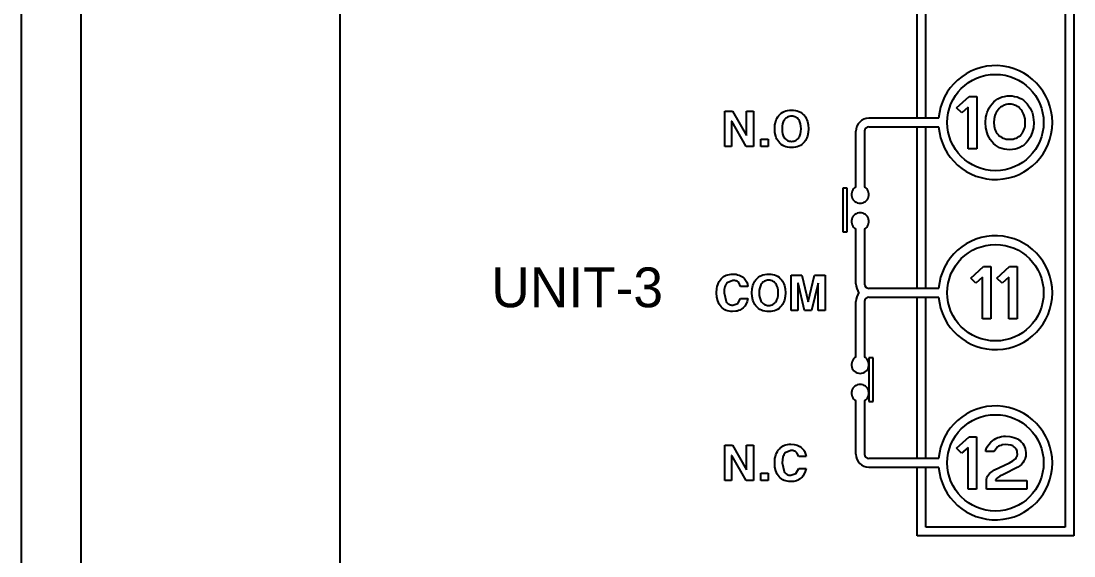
# Model space of a CAD drawing. Header units: millimetres. Extents: x 509 to 2635, y 363 to 1089.
# Drawn here: x 1139.2 to 1165.63, y 661.43 to 674.86 of the extents above; entities that cross this region are included whole.
import ezdxf

# ---------------------------------------------------------------- set-up
doc = ezdxf.new("R2010")
doc.units = ezdxf.units.MM

msp = doc.modelspace()

# ---------------------------------------------------------------- linework, layer by layer
for p, q in [((1139.204, 734.939), (1139.204, 636.939)), ((1140.704, 734.939), (1140.704, 636.939)), ((1165.414, 712.533), (1165.414, 662.157)), ((1165.633, 712.752), (1165.633, 661.938)), ((1147.204, 711.439), (1147.204, 650.439)), ((1161.694, 672.42), (1161.694, 676.472)), ((1161.913, 672.42), (1161.913, 676.472)), ((1162.686, 672.678), (1163.004, 672.967)), ((1163.004, 672.967), (1163.192, 672.967)), ((1163.192, 672.967), (1163.192, 671.653)), ((1163.672, 672.868), (1163.722, 672.903)), ((1163.722, 672.903), (1163.776, 672.93)), ((1163.776, 672.93), (1163.832, 672.952)), ((1163.832, 672.952), (1163.891, 672.968)), ((1163.891, 672.968), (1163.953, 672.977)), ((1163.953, 672.977), (1164.018, 672.98)), ((1164.018, 672.98), (1164.083, 672.977)), ((1164.083, 672.977), (1164.145, 672.968)), ((1164.145, 672.968), (1164.204, 672.952)), ((1164.204, 672.952), (1164.261, 672.93)), ((1164.261, 672.93), (1164.314, 672.903)), ((1164.314, 672.903), (1164.365, 672.868)), ((1158.495, 672.622), (1158.546, 672.624)), ((1158.546, 672.624), (1158.596, 672.622)), ((1162.815, 672.553), (1162.686, 672.678)), ((1162.982, 672.699), (1162.815, 672.553)), ((1162.982, 671.653), (1162.982, 672.699)), ((1163.455, 672.567), (1163.479, 672.625)), ((1163.479, 672.625), (1163.507, 672.68)), ((1163.507, 672.68), (1163.541, 672.732)), ((1163.541, 672.732), (1163.579, 672.782)), ((1163.579, 672.782), (1163.624, 672.828)), ((1163.624, 672.828), (1163.672, 672.868)), ((1163.729, 672.632), (1163.705, 672.599)), ((1163.758, 672.664), (1163.729, 672.632)), ((1163.789, 672.692), (1163.758, 672.664)), ((1163.822, 672.716), (1163.789, 672.692)), ((1163.857, 672.735), (1163.822, 672.716)), ((1163.894, 672.75), (1163.857, 672.735)), ((1163.933, 672.761), (1163.894, 672.75)), ((1163.975, 672.768), (1163.933, 672.761)), ((1164.018, 672.77), (1163.975, 672.768)), ((1164.062, 672.768), (1164.018, 672.77)), ((1164.103, 672.761), (1164.062, 672.768)), ((1164.143, 672.75), (1164.103, 672.761)), ((1164.18, 672.735), (1164.143, 672.75)), ((1164.215, 672.716), (1164.18, 672.735)), ((1164.248, 672.692), (1164.215, 672.716)), ((1164.279, 672.664), (1164.248, 672.692)), ((1164.307, 672.632), (1164.279, 672.664)), ((1164.332, 672.599), (1164.307, 672.632)), ((1164.365, 672.868), (1164.412, 672.828)), ((1164.412, 672.828), (1164.457, 672.782)), ((1164.457, 672.782), (1164.496, 672.732)), ((1164.496, 672.732), (1164.53, 672.68)), ((1164.53, 672.68), (1164.558, 672.625)), ((1164.558, 672.625), (1164.581, 672.567)), ((1156.869, 671.712), (1156.869, 672.595)), ((1156.869, 672.595), (1157.063, 672.595)), ((1157.063, 672.595), (1157.414, 671.981)), ((1157.414, 671.981), (1157.415, 672.595)), ((1157.415, 672.595), (1157.587, 672.595)), ((1157.587, 672.595), (1157.587, 671.712)), ((1158.147, 672.337), (1158.162, 672.377)), ((1158.162, 672.377), (1158.179, 672.415)), ((1158.179, 672.415), (1158.2, 672.45)), ((1158.2, 672.45), (1158.224, 672.483)), ((1158.224, 672.483), (1158.253, 672.516)), ((1158.253, 672.516), (1158.286, 672.545)), ((1158.286, 672.545), (1158.322, 672.569)), ((1158.322, 672.569), (1158.361, 672.589)), ((1158.361, 672.376), (1158.348, 672.355)), ((1158.361, 672.589), (1158.402, 672.604)), ((1158.378, 672.398), (1158.361, 672.376)), ((1158.397, 672.417), (1158.378, 672.398)), ((1158.417, 672.432), (1158.397, 672.417)), ((1158.402, 672.604), (1158.447, 672.615)), ((1158.439, 672.445), (1158.417, 672.432)), ((1158.463, 672.455), (1158.439, 672.445)), ((1158.447, 672.615), (1158.495, 672.622)), ((1158.489, 672.463), (1158.463, 672.455)), ((1158.517, 672.467), (1158.489, 672.463)), ((1158.546, 672.468), (1158.517, 672.467)), ((1158.575, 672.467), (1158.546, 672.468)), ((1158.602, 672.463), (1158.575, 672.467)), ((1158.596, 672.622), (1158.644, 672.615)), ((1158.628, 672.455), (1158.602, 672.463)), ((1158.652, 672.445), (1158.628, 672.455)), ((1158.644, 672.615), (1158.688, 672.604)), ((1158.673, 672.432), (1158.652, 672.445)), ((1158.693, 672.417), (1158.673, 672.432)), ((1158.688, 672.604), (1158.73, 672.589)), ((1158.712, 672.398), (1158.693, 672.417)), ((1158.728, 672.376), (1158.712, 672.398)), ((1158.741, 672.355), (1158.728, 672.376)), ((1158.73, 672.589), (1158.768, 672.569)), ((1158.768, 672.569), (1158.804, 672.545)), ((1158.804, 672.545), (1158.837, 672.516)), ((1158.837, 672.516), (1158.867, 672.483)), ((1158.867, 672.483), (1158.891, 672.45)), ((1158.891, 672.45), (1158.911, 672.415)), ((1158.911, 672.415), (1158.929, 672.377)), ((1158.929, 672.377), (1158.943, 672.337)), ((1162.238, 672.42), (1160.488, 672.42)), ((1163.414, 672.31), (1163.424, 672.444)), ((1163.424, 672.444), (1163.437, 672.507)), ((1163.437, 672.507), (1163.455, 672.567)), ((1163.631, 672.402), (1163.624, 672.31)), ((1163.65, 672.487), (1163.631, 672.402)), ((1163.665, 672.526), (1163.65, 672.487)), ((1163.683, 672.563), (1163.665, 672.526)), ((1163.705, 672.599), (1163.683, 672.563)), ((1164.353, 672.563), (1164.332, 672.599)), ((1164.371, 672.526), (1164.353, 672.563)), ((1164.386, 672.487), (1164.371, 672.526)), ((1164.406, 672.402), (1164.386, 672.487)), ((1164.412, 672.31), (1164.406, 672.402)), ((1164.581, 672.567), (1164.599, 672.507)), ((1164.599, 672.507), (1164.612, 672.444)), ((1164.612, 672.444), (1164.623, 672.31)), ((1157.041, 672.341), (1157.041, 671.712)), ((1157.043, 672.341), (1157.041, 672.341)), ((1157.403, 671.712), (1157.043, 672.341)), ((1158.122, 672.154), (1158.128, 672.25)), ((1158.128, 672.057), (1158.122, 672.154)), ((1158.128, 672.25), (1158.147, 672.337)), ((1158.31, 672.22), (1158.306, 672.154)), ((1158.306, 672.154), (1158.31, 672.088)), ((1158.32, 672.279), (1158.31, 672.22)), ((1158.337, 672.331), (1158.32, 672.279)), ((1158.348, 672.355), (1158.337, 672.331)), ((1158.753, 672.331), (1158.741, 672.355)), ((1158.771, 672.279), (1158.753, 672.331)), ((1158.781, 672.22), (1158.771, 672.279)), ((1158.785, 672.154), (1158.781, 672.22)), ((1158.781, 672.088), (1158.785, 672.154)), ((1158.943, 672.337), (1158.962, 672.25)), ((1158.962, 672.25), (1158.969, 672.154)), ((1158.969, 672.154), (1158.962, 672.057)), ((1160.487, 672.201), (1162.238, 672.201)), ((1161.694, 668.149), (1161.694, 672.201)), ((1161.913, 668.149), (1161.913, 672.201)), ((1163.424, 672.175), (1163.414, 672.31)), ((1163.453, 672.051), (1163.424, 672.175)), ((1163.624, 672.31), (1163.631, 672.221)), ((1163.631, 672.221), (1163.639, 672.179)), ((1163.639, 672.179), (1163.65, 672.14)), ((1163.65, 672.14), (1163.665, 672.104)), ((1163.665, 672.104), (1163.683, 672.069)), ((1164.353, 672.069), (1164.371, 672.104)), ((1164.371, 672.104), (1164.386, 672.14)), ((1164.386, 672.14), (1164.398, 672.179)), ((1164.398, 672.179), (1164.406, 672.221)), ((1164.406, 672.221), (1164.412, 672.31)), ((1164.614, 672.181), (1164.586, 672.062)), ((1164.623, 672.31), (1164.614, 672.181)), ((1157.777, 671.712), (1157.777, 671.892)), ((1157.777, 671.892), (1157.961, 671.892)), ((1157.961, 671.892), (1157.961, 671.712)), ((1158.147, 671.97), (1158.128, 672.057)), ((1158.162, 671.93), (1158.147, 671.97)), ((1158.179, 671.892), (1158.162, 671.93)), ((1158.2, 671.857), (1158.179, 671.892)), ((1158.224, 671.824), (1158.2, 671.857)), ((1158.31, 672.088), (1158.32, 672.029)), ((1158.32, 672.029), (1158.337, 671.976)), ((1158.337, 671.976), (1158.348, 671.953)), ((1158.348, 671.953), (1158.361, 671.931)), ((1158.361, 671.931), (1158.378, 671.909)), ((1158.378, 671.909), (1158.397, 671.89)), ((1158.397, 671.89), (1158.417, 671.874)), ((1158.417, 671.874), (1158.439, 671.861)), ((1158.439, 671.861), (1158.463, 671.851)), ((1158.463, 671.851), (1158.489, 671.843)), ((1158.489, 671.843), (1158.517, 671.839)), ((1158.517, 671.839), (1158.546, 671.838)), ((1158.546, 671.838), (1158.575, 671.839)), ((1158.575, 671.839), (1158.602, 671.843)), ((1158.602, 671.843), (1158.628, 671.851)), ((1158.628, 671.851), (1158.652, 671.861)), ((1158.652, 671.861), (1158.673, 671.874)), ((1158.673, 671.874), (1158.693, 671.89)), ((1158.693, 671.89), (1158.712, 671.909)), ((1158.712, 671.909), (1158.728, 671.931)), ((1158.728, 671.931), (1158.741, 671.953)), ((1158.741, 671.953), (1158.753, 671.976)), ((1158.753, 671.976), (1158.771, 672.029)), ((1158.771, 672.029), (1158.781, 672.088)), ((1158.891, 671.857), (1158.867, 671.824)), ((1158.911, 671.892), (1158.891, 671.857)), ((1158.929, 671.93), (1158.911, 671.892)), ((1158.943, 671.97), (1158.929, 671.93)), ((1158.962, 672.057), (1158.943, 671.97)), ((1160.158, 670.693), (1160.158, 672.09)), ((1160.377, 672.091), (1160.377, 670.693)), ((1163.475, 671.993), (1163.453, 672.051)), ((1163.502, 671.938), (1163.475, 671.993)), ((1163.534, 671.885), (1163.502, 671.938)), ((1163.57, 671.836), (1163.534, 671.885)), ((1163.614, 671.787), (1163.57, 671.836)), ((1163.683, 672.069), (1163.705, 672.037)), ((1163.705, 672.037), (1163.729, 672.008)), ((1163.729, 672.008), (1163.757, 671.98)), ((1163.757, 671.98), (1163.787, 671.956)), ((1163.787, 671.956), (1163.82, 671.936)), ((1163.82, 671.936), (1163.855, 671.919)), ((1163.855, 671.919), (1163.892, 671.906)), ((1163.892, 671.906), (1163.932, 671.897)), ((1163.932, 671.897), (1163.974, 671.891)), ((1163.974, 671.891), (1164.063, 671.891)), ((1164.063, 671.891), (1164.105, 671.897)), ((1164.105, 671.897), (1164.145, 671.906)), ((1164.145, 671.906), (1164.182, 671.919)), ((1164.182, 671.919), (1164.217, 671.936)), ((1164.217, 671.936), (1164.249, 671.956)), ((1164.249, 671.956), (1164.28, 671.98)), ((1164.28, 671.98), (1164.307, 672.008)), ((1164.307, 672.008), (1164.332, 672.037)), ((1164.332, 672.037), (1164.353, 672.069)), ((1164.477, 671.85), (1164.433, 671.798)), ((1164.541, 671.951), (1164.477, 671.85)), ((1164.586, 672.062), (1164.541, 671.951)), ((1157.041, 671.712), (1156.869, 671.712)), ((1157.587, 671.712), (1157.403, 671.712)), ((1157.961, 671.712), (1157.777, 671.712)), ((1158.253, 671.791), (1158.224, 671.824)), ((1158.286, 671.762), (1158.253, 671.791)), ((1158.322, 671.738), (1158.286, 671.762)), ((1158.361, 671.718), (1158.322, 671.738)), ((1158.402, 671.703), (1158.361, 671.718)), ((1158.447, 671.692), (1158.402, 671.703)), ((1158.495, 671.685), (1158.447, 671.692)), ((1158.546, 671.683), (1158.495, 671.685)), ((1158.596, 671.685), (1158.546, 671.683)), ((1158.644, 671.692), (1158.596, 671.685)), ((1158.688, 671.703), (1158.644, 671.692)), ((1158.73, 671.718), (1158.688, 671.703)), ((1158.768, 671.738), (1158.73, 671.718)), ((1158.804, 671.762), (1158.768, 671.738)), ((1158.837, 671.791), (1158.804, 671.762)), ((1158.867, 671.824), (1158.837, 671.791)), ((1163.192, 671.653), (1162.982, 671.653)), ((1163.661, 671.744), (1163.614, 671.787)), ((1163.712, 671.708), (1163.661, 671.744)), ((1163.766, 671.679), (1163.712, 671.708)), ((1163.824, 671.656), (1163.766, 671.679)), ((1163.885, 671.64), (1163.824, 671.656)), ((1163.95, 671.63), (1163.885, 671.64)), ((1164.018, 671.627), (1163.95, 671.63)), ((1164.089, 671.63), (1164.018, 671.627)), ((1164.156, 671.641), (1164.089, 671.63)), ((1164.219, 671.658), (1164.156, 671.641)), ((1164.278, 671.683), (1164.219, 671.658)), ((1164.334, 671.714), (1164.278, 671.683)), ((1164.385, 671.752), (1164.334, 671.714)), ((1164.433, 671.798), (1164.385, 671.752)), ((1159.831, 670.664), (1159.831, 669.569)), ((1159.94, 670.664), (1159.831, 670.664)), ((1159.94, 669.569), (1159.94, 670.664)), ((1159.831, 669.569), (1159.94, 669.569)), ((1160.158, 668.26), (1160.158, 669.636)), ((1160.377, 669.636), (1160.377, 668.259)), ((1163.044, 668.407), (1163.362, 668.696)), ((1163.362, 668.696), (1163.55, 668.696)), ((1163.55, 668.696), (1163.55, 667.382)), ((1163.701, 668.407), (1164.019, 668.696)), ((1164.019, 668.696), (1164.207, 668.696)), ((1164.207, 668.696), (1164.207, 667.382)), ((1156.781, 668.391), (1156.809, 668.418)), ((1156.809, 668.418), (1156.84, 668.442)), ((1156.84, 668.442), (1156.872, 668.462)), ((1156.872, 668.462), (1156.907, 668.478)), ((1156.907, 668.478), (1156.944, 668.491)), ((1156.944, 668.491), (1156.984, 668.5)), ((1156.984, 668.5), (1157.025, 668.506)), ((1157.025, 668.506), (1157.069, 668.507)), ((1157.069, 668.507), (1157.153, 668.501)), ((1157.153, 668.501), (1157.192, 668.492)), ((1157.192, 668.492), (1157.229, 668.481)), ((1157.229, 668.481), (1157.264, 668.466)), ((1157.264, 668.466), (1157.296, 668.447)), ((1157.296, 668.447), (1157.326, 668.426)), ((1157.326, 668.426), (1157.354, 668.401)), ((1157.354, 668.401), (1157.392, 668.356)), ((1157.65, 668.366), (1157.679, 668.399)), ((1157.679, 668.399), (1157.712, 668.428)), ((1157.712, 668.428), (1157.748, 668.452)), ((1157.748, 668.452), (1157.787, 668.472)), ((1157.787, 668.472), (1157.828, 668.488)), ((1157.828, 668.488), (1157.873, 668.499)), ((1157.873, 668.499), (1157.921, 668.505)), ((1157.921, 668.505), (1157.972, 668.507)), ((1157.972, 668.507), (1158.022, 668.505)), ((1158.022, 668.505), (1158.07, 668.499)), ((1158.07, 668.499), (1158.114, 668.488)), ((1158.114, 668.488), (1158.156, 668.472)), ((1158.156, 668.472), (1158.194, 668.452)), ((1158.194, 668.452), (1158.23, 668.428)), ((1158.23, 668.428), (1158.263, 668.399)), ((1158.263, 668.399), (1158.293, 668.366)), ((1158.533, 667.596), (1158.533, 668.478)), ((1158.533, 668.478), (1158.802, 668.478)), ((1158.802, 668.478), (1158.962, 667.812)), ((1158.964, 667.812), (1159.121, 668.478)), ((1159.121, 668.478), (1159.387, 668.478)), ((1159.387, 668.478), (1159.387, 667.596)), ((1163.173, 668.282), (1163.044, 668.407)), ((1163.34, 668.428), (1163.173, 668.282)), ((1163.34, 667.382), (1163.34, 668.428)), ((1163.83, 668.282), (1163.701, 668.407)), ((1163.996, 668.428), (1163.83, 668.282)), ((1163.996, 667.382), (1163.996, 668.428)), ((1156.663, 668.039), (1156.671, 668.146)), ((1156.671, 668.146), (1156.68, 668.195)), ((1156.68, 668.195), (1156.693, 668.24)), ((1156.693, 668.24), (1156.709, 668.283)), ((1156.709, 668.283), (1156.729, 668.322)), ((1156.729, 668.322), (1156.753, 668.358)), ((1156.753, 668.358), (1156.781, 668.391)), ((1156.87, 668.184), (1156.856, 668.116)), ((1156.881, 668.214), (1156.87, 668.184)), ((1156.894, 668.242), (1156.881, 668.214)), ((1156.909, 668.266), (1156.894, 668.242)), ((1156.927, 668.288), (1156.909, 668.266)), ((1157.07, 668.348), (1156.927, 668.288)), ((1157.116, 668.344), (1157.07, 668.348)), ((1157.137, 668.34), (1157.116, 668.344)), ((1157.156, 668.334), (1157.137, 668.34)), ((1157.174, 668.326), (1157.156, 668.334)), ((1157.191, 668.317), (1157.174, 668.326)), ((1157.205, 668.306), (1157.191, 668.317)), ((1157.219, 668.293), (1157.205, 668.306)), ((1157.266, 668.197), (1157.219, 668.293)), ((1157.45, 668.197), (1157.266, 668.197)), ((1157.392, 668.356), (1157.407, 668.332)), ((1157.407, 668.332), (1157.42, 668.307)), ((1157.42, 668.307), (1157.431, 668.281)), ((1157.431, 668.281), (1157.44, 668.254)), ((1157.44, 668.254), (1157.45, 668.197)), ((1157.548, 668.037), (1157.554, 668.133)), ((1157.554, 668.133), (1157.573, 668.22)), ((1157.573, 668.22), (1157.588, 668.26)), ((1157.588, 668.26), (1157.605, 668.298)), ((1157.605, 668.298), (1157.626, 668.333)), ((1157.626, 668.333), (1157.65, 668.366)), ((1157.746, 668.162), (1157.735, 668.103)), ((1157.763, 668.214), (1157.746, 668.162)), ((1157.774, 668.238), (1157.763, 668.214)), ((1157.787, 668.259), (1157.774, 668.238)), ((1157.804, 668.281), (1157.787, 668.259)), ((1157.823, 668.3), (1157.804, 668.281)), ((1157.843, 668.316), (1157.823, 668.3)), ((1157.865, 668.328), (1157.843, 668.316)), ((1157.889, 668.339), (1157.865, 668.328)), ((1157.915, 668.346), (1157.889, 668.339)), ((1157.943, 668.35), (1157.915, 668.346)), ((1157.972, 668.352), (1157.943, 668.35)), ((1158.001, 668.35), (1157.972, 668.352)), ((1158.028, 668.346), (1158.001, 668.35)), ((1158.054, 668.339), (1158.028, 668.346)), ((1158.077, 668.328), (1158.054, 668.339)), ((1158.099, 668.316), (1158.077, 668.328)), ((1158.119, 668.3), (1158.099, 668.316)), ((1158.138, 668.281), (1158.119, 668.3)), ((1158.154, 668.259), (1158.138, 668.281)), ((1158.167, 668.238), (1158.154, 668.259)), ((1158.179, 668.214), (1158.167, 668.238)), ((1158.197, 668.162), (1158.179, 668.214)), ((1158.207, 668.103), (1158.197, 668.162)), ((1158.293, 668.366), (1158.317, 668.333)), ((1158.317, 668.333), (1158.337, 668.298)), ((1158.337, 668.298), (1158.355, 668.26)), ((1158.355, 668.26), (1158.369, 668.22)), ((1158.369, 668.22), (1158.388, 668.133)), ((1158.388, 668.133), (1158.395, 668.037)), ((1158.705, 668.28), (1158.705, 667.596)), ((1158.708, 668.28), (1158.705, 668.28)), ((1158.869, 667.596), (1158.708, 668.28)), ((1159.213, 668.28), (1159.049, 667.596)), ((1159.216, 668.28), (1159.213, 668.28)), ((1159.216, 667.596), (1159.216, 668.28)), ((1162.238, 668.149), (1160.487, 668.149)), ((1156.67, 667.931), (1156.663, 668.039)), ((1156.691, 667.836), (1156.67, 667.931)), ((1156.856, 668.116), (1156.851, 668.036)), ((1156.851, 668.036), (1156.901, 667.818)), ((1157.197, 667.769), (1157.266, 667.891)), ((1157.266, 667.891), (1157.45, 667.891)), ((1157.45, 667.891), (1157.431, 667.82)), ((1157.554, 667.94), (1157.548, 668.037)), ((1157.573, 667.853), (1157.554, 667.94)), ((1157.735, 668.103), (1157.732, 668.037)), ((1157.732, 668.037), (1157.735, 667.971)), ((1157.735, 667.971), (1157.746, 667.912)), ((1157.746, 667.912), (1157.763, 667.859)), ((1158.179, 667.859), (1158.197, 667.912)), ((1158.197, 667.912), (1158.207, 667.971)), ((1158.211, 668.037), (1158.207, 668.103)), ((1158.207, 667.971), (1158.211, 668.037)), ((1158.388, 667.94), (1158.369, 667.853)), ((1158.395, 668.037), (1158.388, 667.94)), ((1160.487, 667.93), (1162.238, 667.93)), ((1161.694, 663.878), (1161.694, 667.93)), ((1161.913, 663.878), (1161.913, 667.93)), ((1156.707, 667.794), (1156.691, 667.836)), ((1156.727, 667.754), (1156.707, 667.794)), ((1156.75, 667.718), (1156.727, 667.754)), ((1156.776, 667.685), (1156.75, 667.718)), ((1156.804, 667.657), (1156.776, 667.685)), ((1156.834, 667.633), (1156.804, 667.657)), ((1156.867, 667.612), (1156.834, 667.633)), ((1156.902, 667.596), (1156.867, 667.612)), ((1156.901, 667.818), (1156.916, 667.796)), ((1156.916, 667.796), (1156.933, 667.778)), ((1156.933, 667.778), (1156.952, 667.762)), ((1156.952, 667.762), (1156.972, 667.749)), ((1156.972, 667.749), (1156.994, 667.739)), ((1156.994, 667.739), (1157.017, 667.731)), ((1157.017, 667.731), (1157.043, 667.727)), ((1157.043, 667.727), (1157.07, 667.726)), ((1157.07, 667.726), (1157.197, 667.769)), ((1157.243, 667.602), (1157.211, 667.589)), ((1157.272, 667.617), (1157.243, 667.602)), ((1157.3, 667.636), (1157.272, 667.617)), ((1157.326, 667.657), (1157.3, 667.636)), ((1157.349, 667.679), (1157.326, 667.657)), ((1157.369, 667.703), (1157.349, 667.679)), ((1157.404, 667.758), (1157.369, 667.703)), ((1157.431, 667.82), (1157.404, 667.758)), ((1157.588, 667.813), (1157.573, 667.853)), ((1157.605, 667.776), (1157.588, 667.813)), ((1157.626, 667.74), (1157.605, 667.776)), ((1157.65, 667.707), (1157.626, 667.74)), ((1157.679, 667.674), (1157.65, 667.707)), ((1157.712, 667.646), (1157.679, 667.674)), ((1157.748, 667.621), (1157.712, 667.646)), ((1157.787, 667.602), (1157.748, 667.621)), ((1157.763, 667.859), (1157.774, 667.836)), ((1157.774, 667.836), (1157.787, 667.814)), ((1157.787, 667.814), (1157.804, 667.792)), ((1157.828, 667.586), (1157.787, 667.602)), ((1157.804, 667.792), (1157.823, 667.773)), ((1157.823, 667.773), (1157.843, 667.757)), ((1157.843, 667.757), (1157.865, 667.744)), ((1157.865, 667.744), (1157.889, 667.734)), ((1157.889, 667.734), (1157.915, 667.727)), ((1157.915, 667.727), (1157.943, 667.722)), ((1157.943, 667.722), (1157.972, 667.721)), ((1157.972, 667.721), (1158.001, 667.722)), ((1158.001, 667.722), (1158.028, 667.727)), ((1158.028, 667.727), (1158.054, 667.734)), ((1158.054, 667.734), (1158.077, 667.744)), ((1158.077, 667.744), (1158.099, 667.757)), ((1158.099, 667.757), (1158.119, 667.773)), ((1158.156, 667.602), (1158.114, 667.586)), ((1158.119, 667.773), (1158.138, 667.792)), ((1158.138, 667.792), (1158.154, 667.814)), ((1158.154, 667.814), (1158.167, 667.836)), ((1158.194, 667.621), (1158.156, 667.602)), ((1158.167, 667.836), (1158.179, 667.859)), ((1158.23, 667.646), (1158.194, 667.621)), ((1158.263, 667.674), (1158.23, 667.646)), ((1158.293, 667.707), (1158.263, 667.674)), ((1158.317, 667.74), (1158.293, 667.707)), ((1158.337, 667.776), (1158.317, 667.74)), ((1158.355, 667.813), (1158.337, 667.776)), ((1158.369, 667.853), (1158.355, 667.813)), ((1158.962, 667.812), (1158.964, 667.812)), ((1160.158, 666.422), (1160.158, 667.819)), ((1160.377, 667.82), (1160.377, 666.422)), ((1156.939, 667.583), (1156.902, 667.596)), ((1156.979, 667.574), (1156.939, 667.583)), ((1157.021, 667.568), (1156.979, 667.574)), ((1157.066, 667.566), (1157.021, 667.568)), ((1157.142, 667.572), (1157.066, 667.566)), ((1157.177, 667.579), (1157.142, 667.572)), ((1157.211, 667.589), (1157.177, 667.579)), ((1157.873, 667.575), (1157.828, 667.586)), ((1157.921, 667.568), (1157.873, 667.575)), ((1157.972, 667.566), (1157.921, 667.568)), ((1158.022, 667.568), (1157.972, 667.566)), ((1158.07, 667.575), (1158.022, 667.568)), ((1158.114, 667.586), (1158.07, 667.575)), ((1158.705, 667.596), (1158.533, 667.596)), ((1159.049, 667.596), (1158.869, 667.596)), ((1159.387, 667.596), (1159.216, 667.596)), ((1163.55, 667.382), (1163.34, 667.382)), ((1164.207, 667.382), (1163.996, 667.382)), ((1160.596, 666.403), (1160.486, 666.403)), ((1160.486, 666.403), (1160.486, 665.308)), ((1160.596, 665.308), (1160.596, 666.403)), ((1160.158, 663.989), (1160.158, 665.327)), ((1160.377, 665.327), (1160.377, 663.988)), ((1160.486, 665.308), (1160.596, 665.308)), ((1163.813, 664.429), (1163.863, 664.436)), ((1163.863, 664.436), (1163.914, 664.438)), ((1163.914, 664.438), (1164.026, 664.431)), ((1164.026, 664.431), (1164.126, 664.408)), ((1156.869, 663.327), (1156.869, 664.209)), ((1156.869, 664.209), (1157.063, 664.209)), ((1157.063, 664.209), (1157.414, 663.596)), ((1157.414, 663.596), (1157.415, 664.209)), ((1157.415, 664.209), (1157.587, 664.209)), ((1157.587, 664.209), (1157.587, 663.327)), ((1158.268, 664.15), (1158.298, 664.174)), ((1158.298, 664.174), (1158.331, 664.194)), ((1158.331, 664.194), (1158.366, 664.21)), ((1158.366, 664.21), (1158.403, 664.223)), ((1158.403, 664.223), (1158.442, 664.232)), ((1158.442, 664.232), (1158.484, 664.237)), ((1158.484, 664.237), (1158.527, 664.239)), ((1158.527, 664.239), (1158.612, 664.232)), ((1158.612, 664.232), (1158.651, 664.224)), ((1158.651, 664.224), (1158.688, 664.212)), ((1158.688, 664.212), (1158.722, 664.197)), ((1158.722, 664.197), (1158.755, 664.179)), ((1158.755, 664.179), (1158.785, 664.157)), ((1162.681, 664.136), (1162.999, 664.425)), ((1162.999, 664.425), (1163.187, 664.425)), ((1163.187, 664.425), (1163.187, 663.111)), ((1163.44, 664.139), (1163.454, 664.167)), ((1163.454, 664.167), (1163.494, 664.226)), ((1163.494, 664.226), (1163.55, 664.287)), ((1163.55, 664.287), (1163.59, 664.323)), ((1163.59, 664.323), (1163.631, 664.353)), ((1163.631, 664.353), (1163.674, 664.379)), ((1163.674, 664.379), (1163.719, 664.401)), ((1163.718, 664.168), (1163.695, 664.149)), ((1163.742, 664.184), (1163.718, 664.168)), ((1163.719, 664.401), (1163.765, 664.417)), ((1163.767, 664.197), (1163.742, 664.184)), ((1163.765, 664.417), (1163.813, 664.429)), ((1163.794, 664.208), (1163.767, 664.197)), ((1163.822, 664.217), (1163.794, 664.208)), ((1163.851, 664.223), (1163.822, 664.217)), ((1163.914, 664.228), (1163.851, 664.223)), ((1163.985, 664.224), (1163.914, 664.228)), ((1164.046, 664.213), (1163.985, 664.224)), ((1164.073, 664.204), (1164.046, 664.213)), ((1164.098, 664.193), (1164.073, 664.204)), ((1164.12, 664.18), (1164.098, 664.193)), ((1164.14, 664.166), (1164.12, 664.18)), ((1164.126, 664.408), (1164.171, 664.391)), ((1164.158, 664.149), (1164.14, 664.166)), ((1164.171, 664.391), (1164.213, 664.371)), ((1164.213, 664.371), (1164.252, 664.346)), ((1164.252, 664.346), (1164.288, 664.318)), ((1164.288, 664.318), (1164.32, 664.287)), ((1164.32, 664.287), (1164.348, 664.252)), ((1164.348, 664.252), (1164.372, 664.214)), ((1164.372, 664.214), (1164.391, 664.173)), ((1164.391, 664.173), (1164.406, 664.129)), ((1157.041, 663.955), (1157.041, 663.327)), ((1157.043, 663.955), (1157.041, 663.955)), ((1157.403, 663.327), (1157.043, 663.955)), ((1158.129, 663.878), (1158.139, 663.926)), ((1158.139, 663.926), (1158.151, 663.972)), ((1158.151, 663.972), (1158.168, 664.014)), ((1158.168, 664.014), (1158.188, 664.054)), ((1158.188, 664.054), (1158.212, 664.09)), ((1158.212, 664.09), (1158.24, 664.123)), ((1158.24, 664.123), (1158.268, 664.15)), ((1158.329, 663.916), (1158.314, 663.847)), ((1158.339, 663.946), (1158.329, 663.916)), ((1158.352, 663.973), (1158.339, 663.946)), ((1158.368, 663.998), (1158.352, 663.973)), ((1158.385, 664.02), (1158.368, 663.998)), ((1158.529, 664.079), (1158.385, 664.02)), ((1158.575, 664.076), (1158.529, 664.079)), ((1158.596, 664.072), (1158.575, 664.076)), ((1158.615, 664.066), (1158.596, 664.072)), ((1158.633, 664.058), (1158.615, 664.066)), ((1158.649, 664.048), (1158.633, 664.058)), ((1158.664, 664.037), (1158.649, 664.048)), ((1158.678, 664.024), (1158.664, 664.037)), ((1158.725, 663.928), (1158.678, 664.024)), ((1158.909, 663.928), (1158.725, 663.928)), ((1158.785, 664.157), (1158.813, 664.132)), ((1158.813, 664.132), (1158.851, 664.087)), ((1158.851, 664.087), (1158.866, 664.063)), ((1158.866, 664.063), (1158.879, 664.038)), ((1158.879, 664.038), (1158.89, 664.012)), ((1158.89, 664.012), (1158.899, 663.985)), ((1158.899, 663.985), (1158.909, 663.928)), ((1162.81, 664.011), (1162.681, 664.136)), ((1162.977, 664.157), (1162.81, 664.011)), ((1162.977, 663.111), (1162.977, 664.157)), ((1163.422, 664.057), (1163.424, 664.084)), ((1163.632, 664.057), (1163.422, 664.057)), ((1163.424, 664.084), (1163.43, 664.111)), ((1163.43, 664.111), (1163.44, 664.139)), ((1163.695, 664.149), (1163.632, 664.057)), ((1164.173, 664.131), (1164.158, 664.149)), ((1164.186, 664.11), (1164.173, 664.131)), ((1164.196, 664.088), (1164.186, 664.11)), ((1164.187, 663.896), (1164.195, 663.91)), ((1164.195, 663.91), (1164.203, 663.923)), ((1164.205, 664.063), (1164.196, 664.088)), ((1164.203, 663.923), (1164.208, 663.937)), ((1164.211, 664.037), (1164.205, 664.063)), ((1164.208, 663.937), (1164.212, 663.951)), ((1164.215, 663.978), (1164.211, 664.037)), ((1164.212, 663.951), (1164.214, 663.965)), ((1164.214, 663.965), (1164.215, 663.978)), ((1164.406, 664.129), (1164.417, 664.082)), ((1164.422, 663.933), (1164.413, 663.89)), ((1164.417, 664.082), (1164.423, 664.032)), ((1164.425, 663.978), (1164.422, 663.933)), ((1164.423, 664.032), (1164.425, 663.978)), ((1158.122, 663.771), (1158.129, 663.878)), ((1158.129, 663.663), (1158.122, 663.771)), ((1158.15, 663.568), (1158.129, 663.663)), ((1158.314, 663.847), (1158.31, 663.767)), ((1158.31, 663.767), (1158.36, 663.549)), ((1162.238, 663.878), (1160.487, 663.878)), ((1160.488, 663.659), (1162.238, 663.659)), ((1161.694, 661.938), (1161.694, 663.659)), ((1161.913, 662.157), (1161.913, 663.659)), ((1163.637, 663.591), (1164.013, 663.767)), ((1164.228, 663.659), (1163.862, 663.477)), ((1164.013, 663.767), (1164.101, 663.818)), ((1164.101, 663.818), (1164.136, 663.844)), ((1164.136, 663.844), (1164.165, 663.87)), ((1164.165, 663.87), (1164.187, 663.896)), ((1164.275, 663.694), (1164.228, 663.659)), ((1164.315, 663.73), (1164.275, 663.694)), ((1164.348, 663.768), (1164.315, 663.73)), ((1164.376, 663.807), (1164.348, 663.768)), ((1164.398, 663.847), (1164.376, 663.807)), ((1164.413, 663.89), (1164.398, 663.847)), ((1157.777, 663.327), (1157.777, 663.506)), ((1157.777, 663.506), (1157.961, 663.506)), ((1157.961, 663.506), (1157.961, 663.327)), ((1158.166, 663.525), (1158.15, 663.568)), ((1158.185, 663.486), (1158.166, 663.525)), ((1158.208, 663.449), (1158.185, 663.486)), ((1158.235, 663.416), (1158.208, 663.449)), ((1158.263, 663.389), (1158.235, 663.416)), ((1158.293, 663.364), (1158.263, 663.389)), ((1158.36, 663.549), (1158.375, 663.528)), ((1158.375, 663.528), (1158.392, 663.509)), ((1158.392, 663.509), (1158.41, 663.493)), ((1158.41, 663.493), (1158.431, 663.48)), ((1158.431, 663.48), (1158.452, 663.47)), ((1158.452, 663.47), (1158.476, 663.463)), ((1158.476, 663.463), (1158.501, 663.459)), ((1158.501, 663.459), (1158.529, 663.457)), ((1158.529, 663.457), (1158.656, 663.5)), ((1158.656, 663.5), (1158.725, 663.623)), ((1158.725, 663.623), (1158.909, 663.623)), ((1158.785, 663.389), (1158.759, 663.368)), ((1158.807, 663.411), (1158.785, 663.389)), ((1158.828, 663.435), (1158.807, 663.411)), ((1158.863, 663.489), (1158.828, 663.435)), ((1158.89, 663.552), (1158.863, 663.489)), ((1158.909, 663.623), (1158.89, 663.552)), ((1163.438, 663.359), (1163.447, 663.396)), ((1163.447, 663.396), (1163.463, 663.431)), ((1163.463, 663.431), (1163.485, 663.465)), ((1163.485, 663.465), (1163.514, 663.498)), ((1163.514, 663.498), (1163.549, 663.53)), ((1163.549, 663.53), (1163.637, 663.591)), ((1163.692, 663.375), (1163.684, 663.365)), ((1163.714, 663.394), (1163.692, 663.375)), ((1163.776, 663.434), (1163.714, 663.394)), ((1163.862, 663.477), (1163.776, 663.434)), ((1157.041, 663.327), (1156.869, 663.327)), ((1157.587, 663.327), (1157.403, 663.327)), ((1157.961, 663.327), (1157.777, 663.327)), ((1158.326, 663.344), (1158.293, 663.364)), ((1158.361, 663.327), (1158.326, 663.344)), ((1158.398, 663.314), (1158.361, 663.327)), ((1158.438, 663.305), (1158.398, 663.314)), ((1158.48, 663.3), (1158.438, 663.305)), ((1158.525, 663.298), (1158.48, 663.3)), ((1158.601, 663.303), (1158.525, 663.298)), ((1158.636, 663.311), (1158.601, 663.303)), ((1158.67, 663.321), (1158.636, 663.311)), ((1158.701, 663.333), (1158.67, 663.321)), ((1158.731, 663.349), (1158.701, 663.333)), ((1158.759, 663.368), (1158.731, 663.349)), ((1163.187, 663.111), (1162.977, 663.111)), ((1163.435, 663.322), (1163.438, 663.359)), ((1163.435, 663.111), (1163.435, 663.322)), ((1164.454, 663.111), (1163.435, 663.111)), ((1163.668, 663.339), (1163.665, 663.326)), ((1163.665, 663.326), (1163.665, 663.322)), ((1163.665, 663.322), (1164.454, 663.322)), ((1163.672, 663.347), (1163.668, 663.339)), ((1163.677, 663.356), (1163.672, 663.347)), ((1163.684, 663.365), (1163.677, 663.356)), ((1164.454, 663.322), (1164.454, 663.111)), ((1165.414, 662.157), (1161.913, 662.157)), ((1165.633, 661.938), (1161.694, 661.938))]:
    msp.add_line(p, q)
for centre in [(1163.662, 672.31), (1163.662, 668.039), (1163.662, 663.768)]:
    msp.add_circle(centre, 1.21)
for centre, radius, start, end in [((1163.662, 672.31), 1.429, 184.3968, 175.6041), ((1160.488, 672.09), 0.33, 90, 180), ((1160.487, 672.091), 0.11, 90, 180), ((1160.267, 670.503), 0.219, 120, 60), ((1160.267, 669.826), 0.219, 300, 240), ((1163.662, 668.039), 1.429, 184.3964, 175.6036), ((1160.488, 668.26), 0.33, 180, 221.9249), ((1160.487, 668.259), 0.11, 180, 270), ((1160.488, 667.819), 0.33, 138.0751, 180), ((1160.487, 667.82), 0.11, 90, 180), ((1160.267, 666.232), 0.219, 120, 60), ((1160.267, 665.517), 0.219, 300, 240), ((1163.662, 663.768), 1.429, 184.3964, 175.6036), ((1160.488, 663.989, 0), 0.33, 180, 270), ((1160.487, 663.988), 0.11, 180, 270)]:
    msp.add_arc(centre, radius, start, end)

# ---------------------------------------------------------------- texts
at = {"insert": (1151.009, 668.674), "char_height": 1, "width": 4.5179, "attachment_point": 1}
msp.add_mtext('{\\f@\uffc8\uffdeﾸￕￅￂﾰﾡﾶ\ufff7ￃﾼ|b0|i0|c129|p18;UNIT-3}', dxfattribs=at)

doc.saveas('drawing.dxf')
